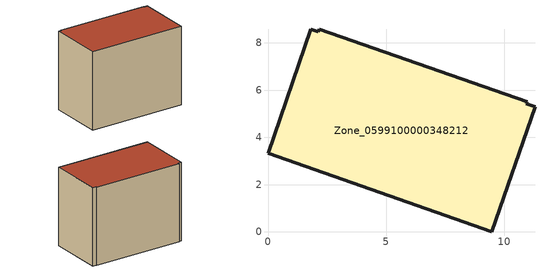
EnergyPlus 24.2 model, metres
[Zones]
Zone_0599100000348212
 floor ground (C_G): 1.81,8.58 2.12,8.47 2.17,8.58 10.96,5.51 10.94,5.42 11.3,5.29 9.46,0 0,3.32 z0
 wall outside (C_F): 10.96,5.51 2.17,8.58 2.12,8.47 1.81,8.58 0,3.32 9.46,0 11.3,5.29 10.94,5.42 10.96,5.51 z0:8.02
 roof outside (C_R): 10.94,5.42 10.96,5.51 2.17,8.58 2.12,8.47 1.81,8.58 0,3.32 9.46,0 11.3,5.29 z8.02
[BUILDING]
Pand.0599100000348212: North Axis=0; Terrain=City; Loads Convergence Tolerance Value=0.04; Temperature Convergence Tolerance Value=0.4; Solar Distribution=FullExterior; Maximum Number of Warmup Days=25; Minimum Number of Warmup Days=1
[Site:Location]
Rotterdam.The.Hague.AP_ZH_NLD Design_Conditions: Latitude=51.96; Longitude=4.45; Time Zone=1; Elevation=-4.5
[SITE:GROUNDTEMPERATURE:BUILDINGSURFACE]
18, 18, 18, 18, 18, 18, 18, 18, 18, 18, 18, 18
[MATERIAL] Thermal Absorptance=0.9; Solar Absorptance=0.7; Visible Absorptance=0.7
Name | Roughness | Thickness | Conductivity | Density | Specific Heat
G.TC.1992-2005 | MediumSmooth | 0.15 | 0.06 | 540 | 1210
F.TC.1992-2005 | Rough | 0.3 | 0.12 | 1920 | 840
R.TC.1992-2005 | MediumRough | 0.2 | 0.08 | 1500 | 1000
[CONSTRUCTION]
C_G: G.TC.1992-2005
C_F: F.TC.1992-2005
C_R: R.TC.1992-2005
[ZONE]
Zone_0599100000348212: Type=1; Multiplier=1; Ceiling Height=Autocalculate; Volume=Autocalculate; Floor Area=autocalculate; Part of Total Floor Area=Yes
[ZONEINFILTRATION:DESIGNFLOWRATE]
Infil_Zone_0599100000348212: Zone or ZoneList or Space or SpaceList=Zone_0599100000348212; Schedule=AlwaysOn; Design Flow Rate Calculation Method=Flow/Area; Flow Rate per Floor Area=0.0015; Constant Term Coefficient=1; Temperature Term Coefficient=0; Velocity Term Coefficient=0; Velocity Squared Term Coefficient=0
[HVACTEMPLATE:ZONE:IDEALLOADSAIRSYSTEM]
Zone_0599100000348212: Maximum Heating Supply Air Temperature=50; Minimum Cooling Supply Air Temperature=13; Maximum Heating Supply Air Humidity Ratio=0.0156; Minimum Cooling Supply Air Humidity Ratio=0.0077; Heating Limit=NoLimit; Cooling Limit=NoLimit; Dehumidification Control Type=ConstantSensibleHeatRatio; Cooling Sensible Heat Ratio=0.7; Dehumidification Setpoint=60; Humidification Control Type=None; Humidification Setpoint=30; Outdoor Air Method=None; Outdoor Air Flow Rate per Person=0.00944; Outdoor Air Flow Rate per Zone Floor Area=0; Outdoor Air Flow Rate per Zone=0; Demand Controlled Ventilation Type=None; Outdoor Air Economizer Type=NoEconomizer; Heat Recovery Type=None; Sensible Heat Recovery Effectiveness=0.7; Latent Heat Recovery Effectiveness=0.65
[ZONECONTROL:THERMOSTAT]
ThermostatControl_Zone_0599100000348212: Zone or ZoneList=Zone_0599100000348212; Control Type Schedule=DualSetpointControlType; Control 1=Thermostat_Zone_0599100000348212; Temperature Difference Between Cutout And Setpoint=0
[THERMOSTATSETPOINT:DUALSETPOINT]
Thermostat_Zone_0599100000348212: Heating Setpoint Temperature Schedule=HeatingSetpoint_Zone_0599100000348212; Cooling Setpoint Temperature Schedule=CoolingSetpoint_Zone_0599100000348212
[SCHEDULE:COMPACT]
HeatingSetpoint_Zone_0599100000348212: Through: 12/31, For: AllDays, Until: 24:00, 21
CoolingSetpoint_Zone_0599100000348212: Through: 12/31, For: AllDays, Until: 24:00, 24
DualSetpointControlType: Through: 12/31, For: AllDays, Until: 24:00, 4
AlwaysOn: Through: 12/31, For: AllDays, Until: 24:00, 1
